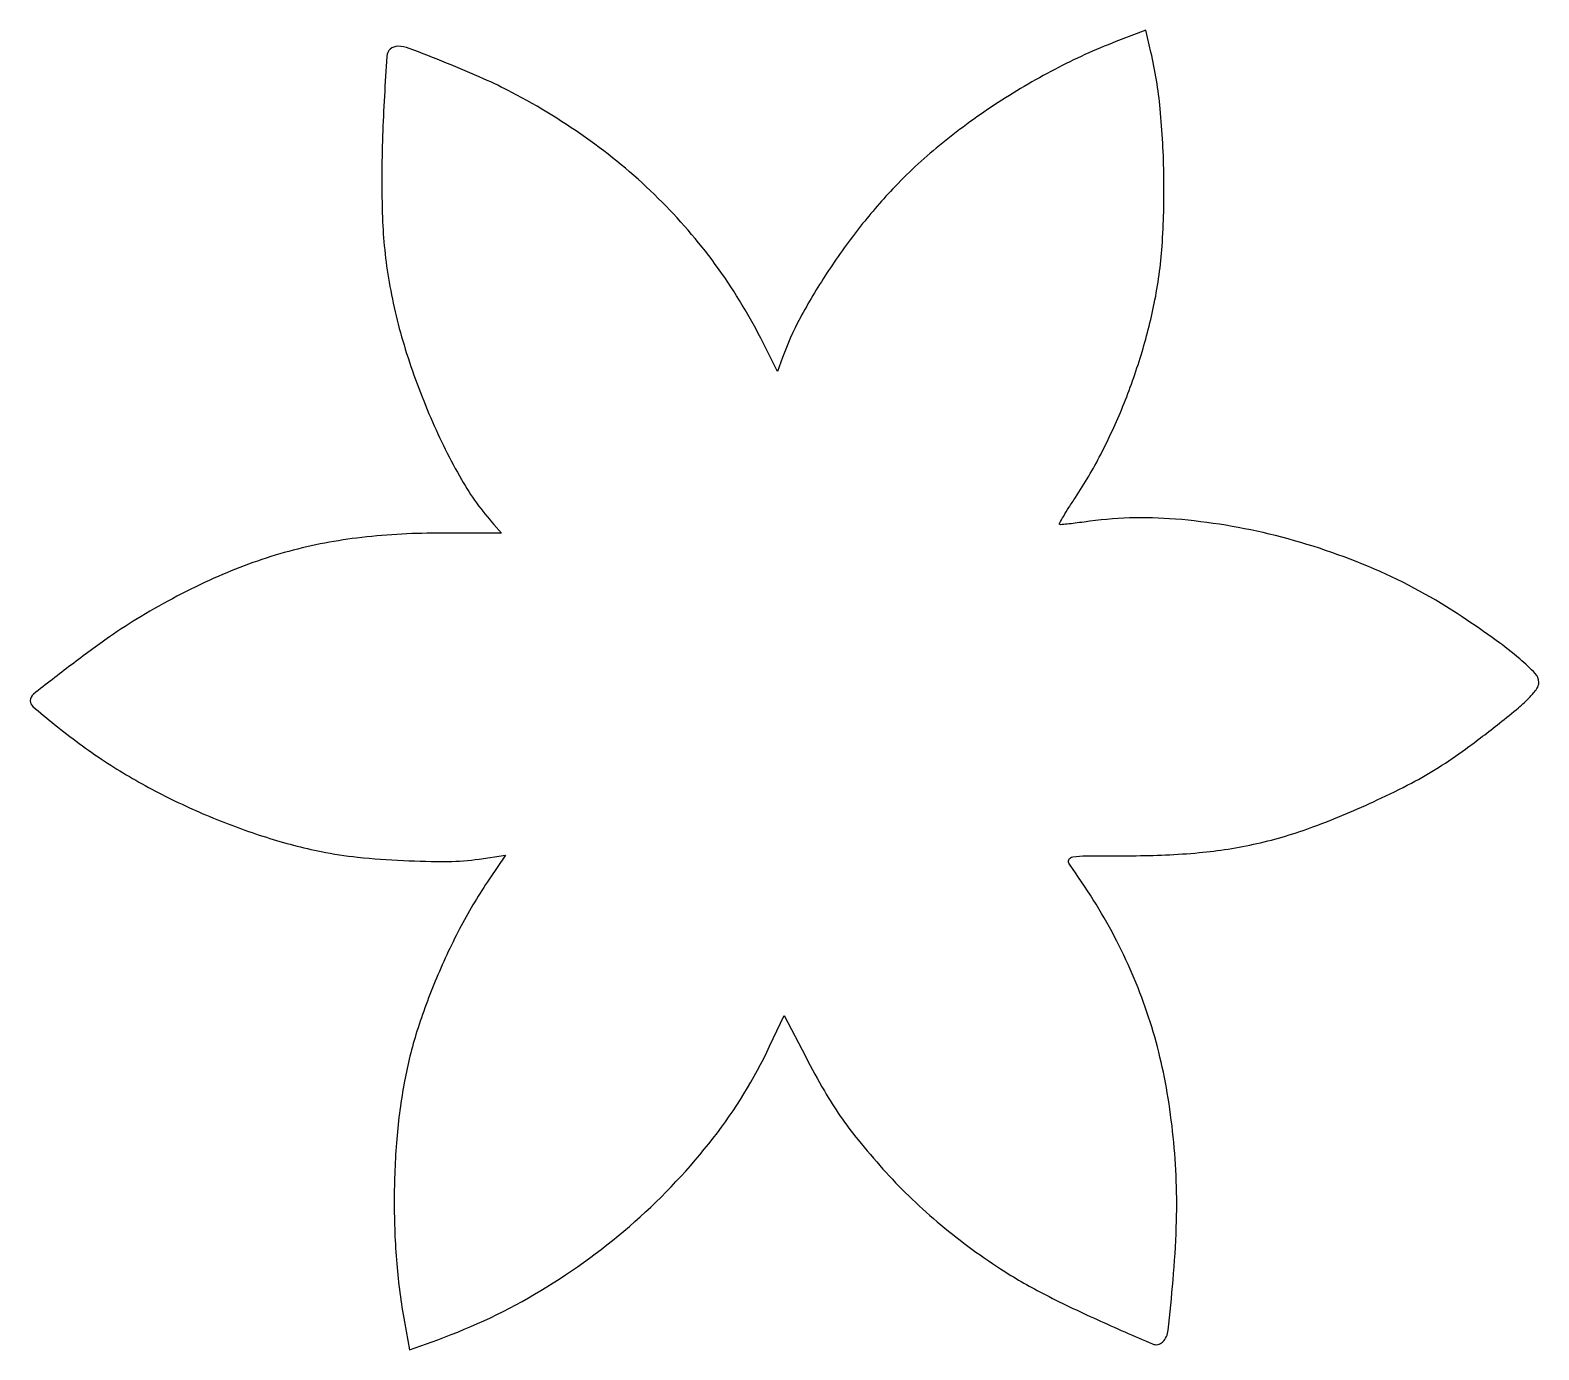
# Model space of a CAD drawing. Extents: x 0 to 355, y 0 to 311.
import ezdxf

# ---------------------------------------------------------------- set-up
doc = ezdxf.new("R2010")
doc.units = 0

msp = doc.modelspace()

# ---------------------------------------------------------------- linework, layer by layer
msp.add_lwpolyline([(255.499266, 308.073774, 0.028398), (241.096556, 301.551559, 0.025358), (226.951294, 293.212116, 0.025708), (213.940375, 283.629347, 0.031906), (202.941991, 273.38306, 0.023927), (194.940152, 264.057468, 0.020498), (187.41825, 253.528261, 0.02118), (181.158729, 243.013727, 0.037343), (177.040026, 233.789975), (175.856531, 230.5), (171.901049, 238.280038, 0.040436), (161.206915, 255.676346, 0.039895), (147.808614, 271.208895, 0.03897), (131.797279, 284.733042, 0.035046), (113.321746, 296.147679, 0.016859), (106.706387, 299.340364, 0.007855), (97.933003, 303.051973, 0.004253), (89.204287, 306.497965, 0.092134), (86.502936, 307, 0.393699), (83.934198, 304.606374, 0.008459), (82.929526, 285.890576, 0.017553), (82.898614, 266.669686, 0.034698), (84.464541, 251.5, 0.032227), (88.266829, 235.734864, 0.02674), (94.260104, 219.545972, 0.027617), (101.514997, 205.021844, 0.052998), (109.118683, 194.468907), (110.937324, 192.437813), (95.718662, 192.428756, 0.030243), (76.886716, 191.277395, 0.038191), (59.779899, 187.847502, 0.037749), (43.236099, 181.814493, 0.028496), (26.090027, 172.84178, 0.018443), (18.669056, 168.022321, 0.009402), (9.695583, 161.456714, 0.003093), (0.778253, 154.583626, 0.23097), (0, 152.988754, 0.220074), (0.610652, 151.668569, 0.005712), (5.743728, 147.407072, 0.012218), (11.554693, 142.92475, 0.01273), (17.5, 138.794755, 0.024623), (29.35119, 131.812027, 0.021963), (42.285301, 125.73419, 0.022145), (55.577384, 120.865872, 0.026379), (68.5, 117.510318, 0.025234), (77.061917, 116.208868, 0.013217), (87.813611, 115.412221, 0.013003), (98.2745, 115.18703, 0.035274), (105.667175, 115.742513), (111.834349, 116.646329), (108.062589, 111.073165, 0.026787), (101.440412, 100.060827, 0.022586), (95.6128, 87.767851, 0.022902), (91.010163, 75.225949, 0.030678), (88.07691, 63.473512, 0.025226), (86.260701, 49.879077, 0.020585), (85.655951, 35.211473, 0.02057), (86.259583, 20.529703, 0.025047), (88.074529, 6.892293), (89.293267, 0.284587), (95.896634, 2.670711, 0.048819), (120.134077, 14.209128, 0.045562), (142.28596, 30.460112, 0.046406), (160.738834, 50.107447, 0.055637), (173.996056, 71.723022), (177.387658, 78.946044), (182.493322, 69.194624, 0.009631), (186.87681, 61.20106, 0.020727), (190.620839, 55.259735, 0.020878), (194.8267, 49.675262, 0.009916), (200.6771, 42.828463, 0.018241), (206.739835, 36.492871, 0.01668), (213.426637, 30.416984, 0.016314), (220.660312, 24.667371, 0.015586), (228.362183, 19.309647, 0.025318), (238.180532, 13.609551, 0.012893), (251.034898, 7.406672, 0.00492), (264.096588, 1.667956, 0.306469), (266.456754, 2.123421, 0.170514), (267.779499, 4.878438, 0.006128), (268.936329, 16.695509, 0.012154), (269.69686, 29.143773, 0.018374), (269.696521, 40, 0.032712), (267.568139, 60.758364, 0.039538), (262.787688, 79.74846, 0.040194), (255.161098, 97.490014, 0.035821), (244.534469, 114.517417, -0.271981), (244.426756, 115.608077, -0.255719), (245.331137, 116.277798, -0.032496), (248.506268, 116.505956, -0.001516), (259.282457, 116.546178, 0.022265), (275.061957, 117.260262, 0.033402), (288.675803, 119.408748, 0.032938), (302.020409, 123.3787, 0.020873), (316.992986, 129.651731, 0.010856), (325.047379, 133.644303, 0.019845), (331.404256, 137.297516, 0.018555), (337.726231, 141.607675, 0.008238), (345.75, 147.732371, 0.007729), (350.197247, 151.357503, 0.026029), (352.938945, 153.918892, 0.039127), (354.539189, 155.86125, 0.153926), (355, 157.322642, 0.193862), (354.1579, 159.412921, 0.024291), (350.534172, 162.831504, 0.021205), (344.998034, 167.175334, 0.008254), (337, 172.722426, 0.045814), (316.322249, 183.973624, 0.040254), (293.034145, 191.853992, 0.041256), (269.47252, 195.737665, 0.056453), (248, 195.052681, -0.004792), (245.87108, 194.763319, -0.007464), (244.030938, 194.559, -0.002911), (242.459913, 194.417493, -0.200186), (242.211704, 194.497314, -0.362104), (242.174235, 194.716024, -0.002531), (243.198209, 196.462765, -0.007941), (244.442198, 198.486456, -0.004814), (245.974862, 200.842843, 0.027473), (251.914978, 210.949156, 0.022703), (257.13553, 222.301088, 0.022261), (261.408699, 234.337989, 0.023459), (264.510312, 246.5, 0.033833), (266.343437, 259.980659, 0.020263), (266.779925, 276.147455, 0.020271), (265.907037, 292.276924, 0.034192), (263.710219, 305.63826), (262.5, 310.77652)], format="xyb", close=True)

doc.saveas('drawing.dxf')
